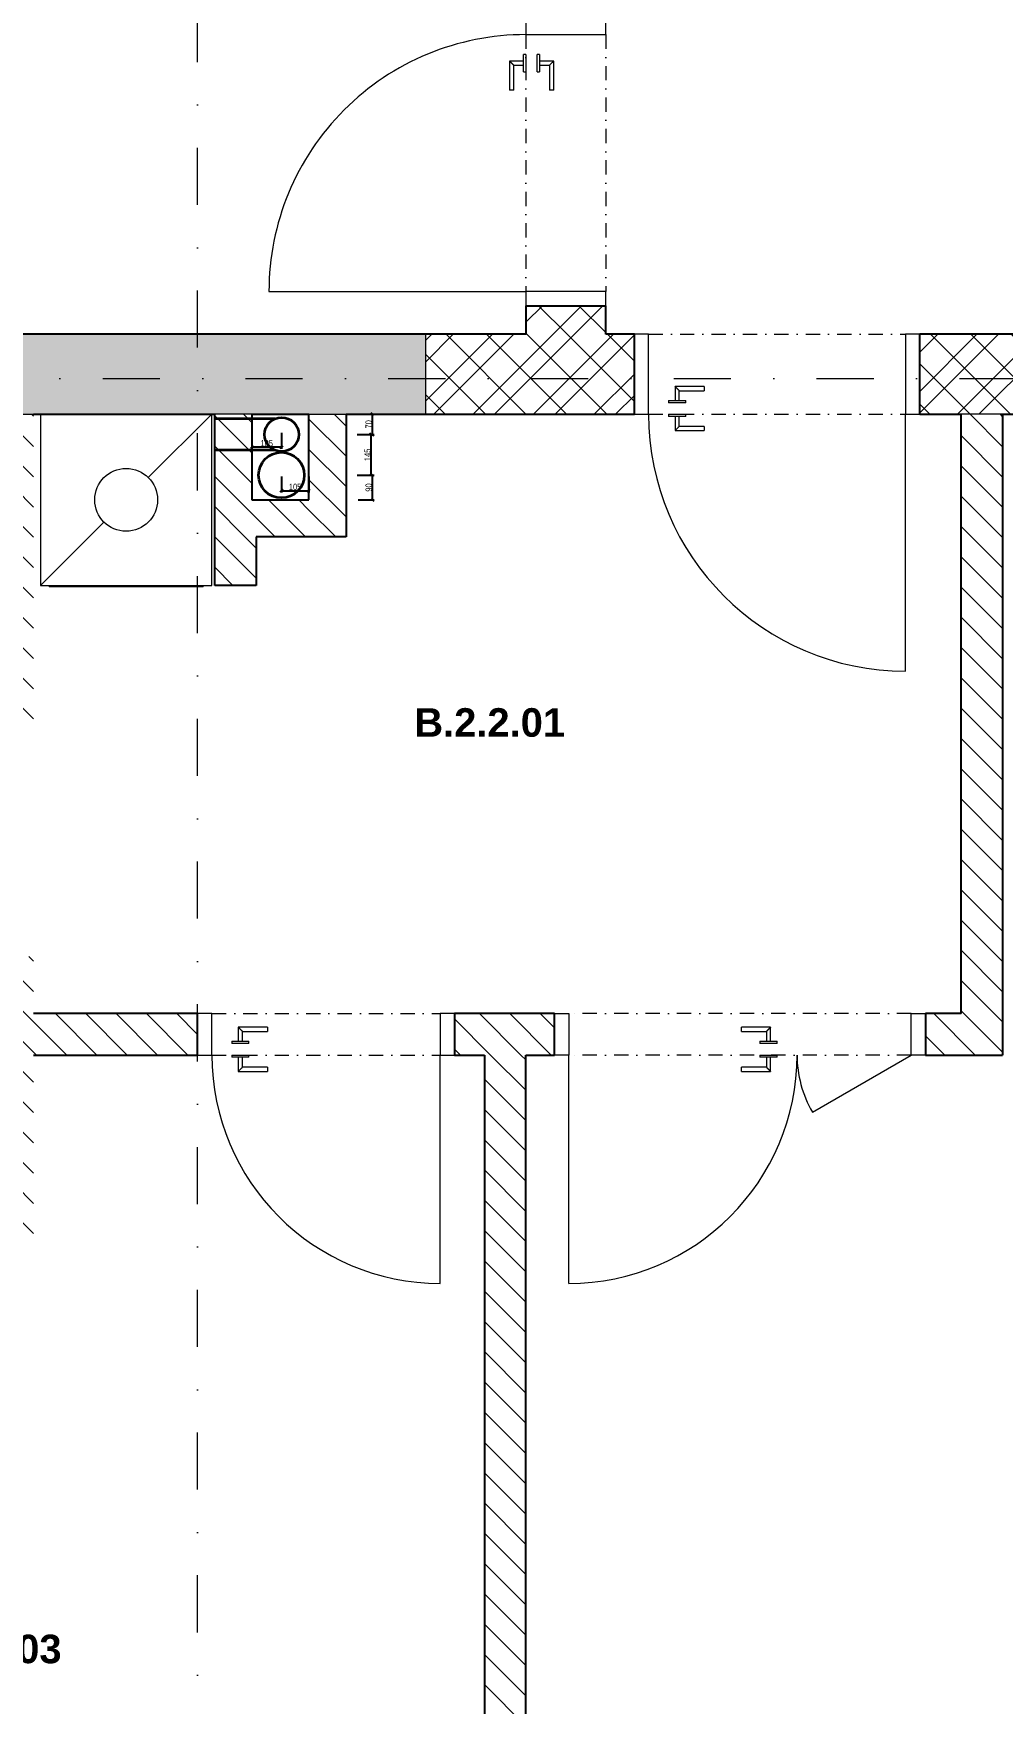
# Model space of a CAD drawing. Header units: millimetres. Extents: x -9163 to 49400, y 40309 to 58543.
# Drawn here: x 1196 to 4591, y 46161 to 52012 of the extents above; entities that cross this region are included whole.
import ezdxf

# ---------------------------------------------------------------- set-up
doc = ezdxf.new("R2010")
doc.units = ezdxf.units.MM
doc.linetypes.add('UDL_2NP_B$0$HA_DashDot_10mm-S3mm', pattern=[500, 200, -150, 0, -150])
doc.linetypes.add('UDL_2NP_B$0$HA_DashDot_2_2mm-S0_6mm', pattern=[110, 50, -30, 0, -30])
for name, color, linetype, lineweight in [('_kanalizace', 34, 'Continuous', 35), ('_VZT', 3, 'Continuous', 35), ('ABMV_det-koty 10', 140, 'Continuous', 5), ('UDL_2NP_B$0$A-AREA-____-IDEN', 252, 'Continuous', 9), ('UDL_2NP_B$0$A-DOOR-____-MCUT', 252, 'UDL_2NP_B$0$HA_DashDot_2_2mm-S0_6mm', 9), ('UDL_2NP_B$0$A-DOOR-____-OTLN', 252, 'Continuous', 9), ('UDL_2NP_B$0$A-DOOR-FRAM-MCUT', 252, 'Continuous', 9), ('UDL_2NP_B$0$A-GENM-____-OTLN', 252, 'Continuous', 9), ('UDL_2NP_B$0$A-WALL-____-MCUT', 252, 'Continuous', 9), ('UDL_2NP_B$0$A-WALL-____-PATT', 252, 'Continuous', 25), ('UDL_2NP_B$0$E-ELEC-FIXT-OTLN', 252, 'Continuous', 9), ('UDL_2NP_B$0$I-WALL-____-MCUT', 252, 'Continuous', 25), ('UDL_2NP_B$0$S-GRID-____-OTLN', 252, 'Continuous', 5)]:
    doc.layers.add(name, color=color, linetype=linetype, lineweight=lineweight)
doc.styles.add('ar-na-light10', font='ARIALN.TTF', dxfattribs={"height": 22})
doc.styles.add('UDL_2NP_B$0$Arial_B', font='arialbd.ttf', dxfattribs={"height": 100})
doc.dimstyles.new('Copy of _MP_10', dxfattribs={"dimscale": 50, "dimtxt": 22, "dimasz": 0.2, "dimexe": 0.12, "dimexo": 0.15, "dimgap": 0.04165, "dimtad": 1, "dimdec": 0, "dimrnd": 0.5, "dimzin": 3, "dimdsep": 46, "dimtxsty": 'ar-na-light10', "dimblk": 'OBLIQUE', "dimcen": 0.12, "dimadec": 0, "dimazin": 2, "dimtfac": 0.75, "dimtdec": 0, "dimtix": 1, "dimtmove": 2, "dimatfit": 2, "dimldrblk": 'OBLIQUE', "dimfxl": 1, "dimfxlon": 1, "dimtolj": 1, "dimtzin": 0, "dimarcsym": 0})
pattern_1 = [(45, (0, 0), (-106.066, 106.066), []), (45, (75, 0), (-106.066, 106.066), []), (315, (0, 0), (70.71068, 70.71068), [])]
pattern_2 = [(135, (0, 0), (-53.03301, -53.03301), [])]

# ---------------------------------------------------------------- blocks, each defined once
blk = doc.blocks.new('UDL_2NP_B$0$HA_DR_Single_Swing_Solid - In_900x2100-1358055-UDL_2NP-B')
at = {"layer": 'UDL_2NP_B$0$A-DOOR-____-MCUT'}
for p, q in [((-450, 140), (450, 140)), ((-450, -140), (450, -140))]:
    blk.add_line(p, q, dxfattribs=at)
at = {"layer": 'UDL_2NP_B$0$A-DOOR-____-OTLN'}
for p, q in [((-357.5, -42.5), (-357.5, -92)), ((-255, -42.5), (-357.5, -42.5)), ((-342.5, -92), (-342.5, -57.5)), ((-342.5, -57.5), (-255, -57.5)), ((-255, -42.5), (-255, -57.5)), ((-380, -92), (-320, -92)), ((-380, -92), (-380, -100)), ((-320, -100), (-380, -100)), ((-320, -100), (-320, -92)), ((-380, -140), (-320, -140)), ((-380, -140), (-380, -148)), ((-320, -148), (-380, -148)), ((-357.5, -148), (-357.5, -197.5)), ((-342.5, -182.5), (-342.5, -148)), ((-320, -148), (-320, -140)), ((-357.5, -197.5), (-255, -197.5)), ((-255, -182.5), (-342.5, -182.5)), ((-255, -182.5), (-255, -197.5))]:
    blk.add_line(p, q, dxfattribs=at)
at = {"layer": 'UDL_2NP_B$0$A-DOOR-____-OTLN', "lineweight": 5}
blk.add_line((450, -1040), (450, -140), dxfattribs=at)
blk.add_arc((450, -140), 900, 180, 270, dxfattribs=at)
at = {"layer": 'UDL_2NP_B$0$A-DOOR-____-OTLN'}
for points in [[(-342.5, -57.5), (-342.5, -57.5), (-342.6, -57.4), (-343.1, -56.9), (-343.5, -56.5), (-343.9, -56.1), (-344.4, -55.6), (-344.8, -55.2), (-345.4, -54.6), (-346.1, -53.9), (-346.7, -53.3), (-347.1, -52.9), (-347.6, -52.4), (-348.1, -51.9), (-348.5, -51.5), (-349, -51), (-349.5, -50.5), (-350, -50), (-350.5, -49.5), (-351, -49), (-351.5, -48.5), (-351.9, -48.1), (-352.4, -47.6), (-352.9, -47.1), (-353.3, -46.7), (-353.8, -46.2), (-354.2, -45.8), (-354.7, -45.3), (-355.2, -44.8), (-355.6, -44.4), (-356.1, -43.9), (-356.5, -43.5), (-356.9, -43.1), (-357.4, -42.6), (-357.5, -42.5), (-357.5, -42.5)], [(-357.5, -197.5), (-357.5, -197.5), (-357.4, -197.4), (-356.9, -196.9), (-356.5, -196.5), (-356.1, -196.1), (-355.6, -195.6), (-355.2, -195.2), (-354.6, -194.6), (-353.9, -193.9), (-353.3, -193.3), (-352.9, -192.9), (-352.4, -192.4), (-351.9, -191.9), (-351.5, -191.5), (-351, -191), (-350.5, -190.5), (-350, -190), (-349.5, -189.5), (-349, -189), (-348.5, -188.5), (-348.1, -188.1), (-347.6, -187.6), (-347.1, -187.1), (-346.7, -186.7), (-346.2, -186.2), (-345.8, -185.8), (-345.3, -185.3), (-344.8, -184.8), (-344.4, -184.4), (-343.9, -183.9), (-343.5, -183.5), (-343.1, -183.1), (-342.6, -182.6), (-342.5, -182.5), (-342.5, -182.5)]]:
    blk.add_open_spline(points, degree=3, knots=[0, 0, 0, 0, 0.083333, 0.125, 0.166667, 0.208333, 0.229167, 0.25, 0.291667, 0.333333, 0.354167, 0.375, 0.395833, 0.416667, 0.4375, 0.458333, 0.479167, 0.5, 0.520833, 0.541667, 0.5625, 0.583333, 0.604167, 0.625, 0.645833, 0.666667, 0.6875, 0.708333, 0.75, 0.770833, 0.791667, 0.833333, 0.875, 0.916667, 1, 1, 1, 1], dxfattribs=at)
at = {"layer": 'UDL_2NP_B$0$A-DOOR-FRAM-MCUT'}
for p, q in [((-450, 140), (-500, 140)), ((-500, 140), (-500, -140)), ((-450, -140), (-450, 140)), ((500, 140), (450, 140)), ((450, 140), (450, -140)), ((500, -140), (500, 140)), ((-500, -140), (-450, -140)), ((450, -140), (500, -140))]:
    blk.add_line(p, q, dxfattribs=at)
blk = doc.blocks.new('UDL_2NP_B$0$HA_DR_Single_Swing_Solid - In_800x2100-1351633-UDL_2NP-B')
at = {"layer": 'UDL_2NP_B$0$A-DOOR-____-MCUT'}
for p, q in [((-400, 72.5), (400, 72.5)), ((-400, -72.5), (400, -72.5))]:
    blk.add_line(p, q, dxfattribs=at)
at = {"layer": 'UDL_2NP_B$0$A-DOOR-____-OTLN'}
for p, q in [((-307.5, 25), (-307.5, -24.5)), ((-205, 25), (-307.5, 25)), ((-292.5, -24.5), (-292.5, 10)), ((-292.5, 10), (-205, 10)), ((-205, 25), (-205, 10)), ((-330, -24.5), (-270, -24.5)), ((-330, -24.5), (-330, -32.5)), ((-270, -32.5), (-330, -32.5)), ((-270, -32.5), (-270, -24.5)), ((-330, -72.5), (-270, -72.5)), ((-330, -72.5), (-330, -80.5)), ((-270, -80.5), (-330, -80.5)), ((-307.5, -80.5), (-307.5, -130)), ((-292.5, -115), (-292.5, -80.5)), ((-205, -115), (-292.5, -115)), ((-270, -80.5), (-270, -72.5)), ((-205, -115), (-205, -130)), ((-307.5, -130), (-205, -130))]:
    blk.add_line(p, q, dxfattribs=at)
at = {"layer": 'UDL_2NP_B$0$A-DOOR-____-OTLN', "lineweight": 5}
blk.add_line((400, -872.5), (400, -72.5), dxfattribs=at)
blk.add_arc((400, -72.5), 800, 180, 270, dxfattribs=at)
at = {"layer": 'UDL_2NP_B$0$A-DOOR-____-OTLN'}
for points in [[(-292.5, 10), (-292.5, 10), (-292.6, 10.1), (-293.1, 10.6), (-293.5, 11), (-293.9, 11.4), (-294.4, 11.9), (-294.8, 12.3), (-295.4, 12.9), (-296.1, 13.6), (-296.7, 14.2), (-297.1, 14.6), (-297.6, 15.1), (-298.1, 15.6), (-298.5, 16), (-299, 16.5), (-299.5, 17), (-300, 17.5), (-300.5, 18), (-301, 18.5), (-301.5, 19), (-301.9, 19.4), (-302.4, 19.9), (-302.9, 20.4), (-303.3, 20.8), (-303.8, 21.3), (-304.2, 21.7), (-304.7, 22.2), (-305.2, 22.7), (-305.6, 23.1), (-306.1, 23.6), (-306.5, 24), (-306.9, 24.4), (-307.4, 24.9), (-307.5, 25), (-307.5, 25)], [(-307.5, -130), (-307.5, -130), (-307.4, -129.9), (-306.9, -129.4), (-306.5, -129), (-306.1, -128.6), (-305.6, -128.1), (-305.2, -127.7), (-304.6, -127.1), (-303.9, -126.4), (-303.3, -125.8), (-302.9, -125.4), (-302.4, -124.9), (-301.9, -124.4), (-301.5, -124), (-301, -123.5), (-300.5, -123), (-300, -122.5), (-299.5, -122), (-299, -121.5), (-298.5, -121), (-298.1, -120.6), (-297.6, -120.1), (-297.1, -119.6), (-296.7, -119.2), (-296.2, -118.7), (-295.8, -118.3), (-295.3, -117.8), (-294.8, -117.3), (-294.4, -116.9), (-293.9, -116.4), (-293.5, -116), (-293.1, -115.6), (-292.6, -115.1), (-292.5, -115), (-292.5, -115)]]:
    blk.add_open_spline(points, degree=3, knots=[0, 0, 0, 0, 0.083333, 0.125, 0.166667, 0.208333, 0.229167, 0.25, 0.291667, 0.333333, 0.354167, 0.375, 0.395833, 0.416667, 0.4375, 0.458333, 0.479167, 0.5, 0.520833, 0.541667, 0.5625, 0.583333, 0.604167, 0.625, 0.645833, 0.666667, 0.6875, 0.708333, 0.75, 0.770833, 0.791667, 0.833333, 0.875, 0.916667, 1, 1, 1, 1], dxfattribs=at)
at = {"layer": 'UDL_2NP_B$0$A-DOOR-FRAM-MCUT'}
for p, q in [((-400, 72.5), (-450, 72.5)), ((-450, 72.5), (-450, -72.5)), ((-400, -72.5), (-400, 72.5)), ((450, 72.5), (400, 72.5)), ((400, 72.5), (400, -72.5)), ((450, -72.5), (450, 72.5)), ((-450, -72.5), (-400, -72.5)), ((400, -72.5), (450, -72.5))]:
    blk.add_line(p, q, dxfattribs=at)
blk = doc.blocks.new('UDL_2NP_B$0$HA_DR_Double_Swing_Solid - In_1200x2100_800-1535122-UDL_2NP-B')
at = {"layer": 'UDL_2NP_B$0$A-DOOR-____-MCUT'}
for p, q in [((-600, 72.5), (600, 72.5)), ((-600, -72.5), (600, -72.5))]:
    blk.add_line(p, q, dxfattribs=at)
at = {"layer": 'UDL_2NP_B$0$A-DOOR-____-OTLN', "lineweight": 5}
for p, q in [((600, 872.5), (600, 72.5)), ((-253.6, 272.5), (-600, 72.5))]:
    blk.add_line(p, q, dxfattribs=at)
at = {"layer": 'UDL_2NP_B$0$A-DOOR-____-OTLN'}
for p, q in [((-107.5, 130), (-107.5, 80.5)), ((-5, 130), (-107.5, 130)), ((-5, 130), (-5, 115)), ((-130, 80.5), (-70, 80.5)), ((-130, 80.5), (-130, 72.5)), ((-70, 72.5), (-130, 72.5)), ((-92.5, 80.5), (-92.5, 115)), ((-92.5, 115), (-5, 115)), ((-70, 72.5), (-70, 80.5)), ((-130, 32.5), (-70, 32.5)), ((-130, 32.5), (-130, 24.5)), ((-70, 24.5), (-130, 24.5)), ((-107.5, 24.5), (-107.5, -25)), ((-92.5, -10), (-92.5, 24.5)), ((-70, 24.5), (-70, 32.5)), ((-107.5, -25), (-5, -25)), ((-5, -10), (-92.5, -10)), ((-5, -10), (-5, -25))]:
    blk.add_line(p, q, dxfattribs=at)
at = {"layer": 'UDL_2NP_B$0$A-DOOR-____-OTLN', "lineweight": 5}
for centre, radius, start, end in [((600, 72.5), 800, 90, 180), ((-600, 72.5), 400, 360, 30)]:
    blk.add_arc(centre, radius, start, end, dxfattribs=at)
at = {"layer": 'UDL_2NP_B$0$A-DOOR-____-OTLN'}
for points in [[(-92.5, 115), (-92.5, 115), (-92.6, 115.1), (-93.1, 115.6), (-93.5, 116), (-93.9, 116.4), (-94.4, 116.9), (-94.8, 117.3), (-95.4, 117.9), (-96.1, 118.6), (-96.7, 119.2), (-97.1, 119.6), (-97.6, 120.1), (-98.1, 120.6), (-98.5, 121), (-99, 121.5), (-99.5, 122), (-100, 122.5), (-100.5, 123), (-101, 123.5), (-101.5, 124), (-101.9, 124.4), (-102.4, 124.9), (-102.9, 125.4), (-103.3, 125.8), (-103.8, 126.3), (-104.2, 126.7), (-104.7, 127.2), (-105.2, 127.7), (-105.6, 128.1), (-106.1, 128.6), (-106.5, 129), (-106.9, 129.4), (-107.4, 129.9), (-107.5, 130), (-107.5, 130)], [(-107.5, -25), (-107.5, -25), (-107.4, -24.9), (-106.9, -24.4), (-106.5, -24), (-106.1, -23.6), (-105.6, -23.1), (-105.2, -22.7), (-104.6, -22.1), (-103.9, -21.4), (-103.3, -20.8), (-102.9, -20.4), (-102.4, -19.9), (-101.9, -19.4), (-101.5, -19), (-101, -18.5), (-100.5, -18), (-100, -17.5), (-99.5, -17), (-99, -16.5), (-98.5, -16), (-98.1, -15.6), (-97.6, -15.1), (-97.1, -14.6), (-96.7, -14.2), (-96.2, -13.7), (-95.8, -13.3), (-95.3, -12.8), (-94.8, -12.3), (-94.4, -11.9), (-93.9, -11.4), (-93.5, -11), (-93.1, -10.6), (-92.6, -10.1), (-92.5, -10), (-92.5, -10)]]:
    blk.add_open_spline(points, degree=3, knots=[0, 0, 0, 0, 0.083333, 0.125, 0.166667, 0.208333, 0.229167, 0.25, 0.291667, 0.333333, 0.354167, 0.375, 0.395833, 0.416667, 0.4375, 0.458333, 0.479167, 0.5, 0.520833, 0.541667, 0.5625, 0.583333, 0.604167, 0.625, 0.645833, 0.666667, 0.6875, 0.708333, 0.75, 0.770833, 0.791667, 0.833333, 0.875, 0.916667, 1, 1, 1, 1], dxfattribs=at)
at = {"layer": 'UDL_2NP_B$0$A-DOOR-FRAM-MCUT'}
for p, q in [((-650, -72.5), (-650, 72.5)), ((-650, 72.5), (-600, 72.5)), ((-600, 72.5), (-600, -72.5)), ((600, 72.5), (650, 72.5)), ((600, -72.5), (600, 72.5)), ((650, 72.5), (650, -72.5)), ((-600, -72.5), (-650, -72.5)), ((650, -72.5), (600, -72.5))]:
    blk.add_line(p, q, dxfattribs=at)
blk = doc.blocks.new('UDL_2NP_B$0$HA_GM_Shaft_Rectangle - Default-1645061-UDL_2NP-B')
at = {"layer": 'UDL_2NP_B$0$A-GENM-____-OTLN'}
for p, q in [((0, -300), (0, 0)), ((0, 0), (200, 0)), ((200, 0), (200, -300)), ((200, -300), (0, -300))]:
    blk.add_line(p, q, dxfattribs=at)
blk = doc.blocks.new('UDL_2NP_B$0$R_bathroom_washing_machine - 600x600x900-1448762-UDL_2NP-B')
at = {"layer": 'UDL_2NP_B$0$E-ELEC-FIXT-OTLN'}
for p, q in [((77.5, 596.6), (77.5, -3.4)), ((455.3, 374.4), (677.5, 596.6)), ((677.5, -3.4), (677.5, 596.6)), ((77.5, -3.4), (299.7, 218.9)), ((77.5, -3.4), (677.5, -3.4)), ((107.5, -3.4), (107.5, -8.4)), ((647.5, -8.4), (107.5, -8.4)), ((647.5, -8.4), (647.5, -3.4))]:
    blk.add_line(p, q, dxfattribs=at)
blk.add_circle((377.5, 296.6), 110, dxfattribs=at)
blk = doc.blocks.new('UDL_2NP_B')
at = {"layer": 'UDL_2NP_B$0$A-WALL-____-PATT', "lineweight": 5}
h = blk.add_hatch(dxfattribs=at)
h.set_pattern_fill('FP_2', color=256, style=0, pattern_type=2)
h.set_pattern_definition(pattern_1)
h.paths.add_polyline_path([(3200.7, 50957.7), (3200.7, 51057.7), (2920.7, 51057.7), (2920.7, 50957.7)])
h.paths.add_polyline_path([(2920.7, 52057.7), (3200.7, 52057.7), (3200.7, 55502.7), (2920.7, 55502.7), (2920.7, 52303.5)])
blk.add_hatch(color=256, dxfattribs=at).paths.add_polyline_path([(-389.3, 50677.7), (2570.7, 50677.7), (2570.7, 50957.7), (-1084.3, 50957.7), (-1084.3, 50677.7), (-519.3, 50677.7)])
h = blk.add_hatch(dxfattribs=at)
h.set_pattern_fill('FP_2', color=256, style=0, pattern_type=2)
h.set_pattern_definition(pattern_1)
h.paths.add_polyline_path([(13965.7, 50677.7), (13965.7, 50957.7), (10945.7, 50957.7), (10945.7, 50677.7), (13296.4, 50677.7)])
h.paths.add_polyline_path([(4590.7, 50677.7), (9945.7, 50677.7), (9945.7, 50957.7), (4300.7, 50957.7), (4300.7, 50677.7), (4445.7, 50677.7)])
h.paths.add_polyline_path([(3300.7, 50677.7), (3300.7, 50957.7), (2570.7, 50957.7), (2570.7, 50677.7), (2881.2, 50677.7)])
h = blk.add_hatch(dxfattribs=at)
h.set_pattern_fill('FP_3', color=256, style=0, pattern_type=2)
h.set_pattern_definition(pattern_2)
h.paths.add_polyline_path([(1050.7, 47752.7), (1195.7, 47752.7), (1195.7, 48777.7), (1050.7, 48777.7), (1050.7, 47897.7)])
h.paths.add_polyline_path([(1050.7, 49577.7), (1195.7, 49577.7), (1195.7, 50677.7), (1050.7, 50677.7), (1050.7, 49763)])
h = blk.add_hatch(dxfattribs=at)
h.set_pattern_fill('FP_3', color=256, style=0, pattern_type=2)
h.set_pattern_definition(pattern_2)
h.paths.add_polyline_path([(1934.3, 50247.7), (1960.7, 50247.7), (1960.7, 50677.7), (1830.7, 50677.7), (1830.7, 50247.7)])
h = blk.add_hatch(dxfattribs=at)
h.set_pattern_fill('FP_3', color=256, style=0, pattern_type=2)
h.set_pattern_definition(pattern_2)
h.paths.add_polyline_path([(2160.7, 50247.7), (2290.7, 50247.7), (2290.7, 50677.7), (2160.7, 50677.7), (2160.7, 50271.1)])
h = blk.add_hatch(dxfattribs=at)
h.set_pattern_fill('FP_3', color=256, style=0, pattern_type=2)
h.set_pattern_definition(pattern_2)
h.paths.add_polyline_path([(4445.7, 48577.7), (4590.7, 48577.7), (4590.7, 50677.7), (4445.7, 50677.7), (4445.7, 49254.9)])
h = blk.add_hatch(dxfattribs=at)
h.set_pattern_fill('FP_3', color=256, style=0, pattern_type=2)
h.set_pattern_definition(pattern_2)
h.paths.add_polyline_path([(2160.7, 50247.7), (2160.7, 50377.7), (1960.7, 50377.7), (1960.7, 50247.7), (1975.7, 50247.7)])
h = blk.add_hatch(dxfattribs=at)
h.set_pattern_fill('FP_3', color=256, style=0, pattern_type=2)
h.set_pattern_definition(pattern_2)
h.paths.add_polyline_path([(1975.7, 50077.7), (1975.7, 50247.7), (1830.7, 50247.7), (1830.7, 50077.7), (1934.3, 50077.7)])
h = blk.add_hatch(dxfattribs=at)
h.set_pattern_fill('FP_3', color=256, style=0, pattern_type=2)
h.set_pattern_definition(pattern_2)
h.paths.add_polyline_path([(4320.7, 48432.7), (4590.7, 48432.7), (4590.7, 48577.7), (4320.7, 48577.7)])
h.paths.add_polyline_path([(1697.6, 48432.7), (1770.7, 48432.7), (1770.7, 48577.7), (1195.7, 48577.7), (1195.7, 48432.7), (1460.9, 48432.7)])
h.paths.add_polyline_path([(2775.7, 48432.7), (3020.7, 48432.7), (3020.7, 48577.7), (2670.7, 48577.7), (2670.7, 48432.7)])
h = blk.add_hatch(dxfattribs=at)
h.set_pattern_fill('FP_3', color=256, style=0, pattern_type=2)
h.set_pattern_definition(pattern_2)
h.paths.add_polyline_path([(2920.7, 44737.7), (2920.7, 48432.7), (2775.7, 48432.7), (2775.7, 44737.7)])
at = {"layer": 'UDL_2NP_B$0$A-WALL-____-MCUT'}
for p, q in [((2570.7, 50677.7), (2570.7, 50957.7)), ((45.7, 50677.7), (1195.7, 50677.7)), ((1960.7, 50677.7), (1830.7, 50677.7)), ((2160.7, 50677.7), (2290.7, 50677.7)), ((4590.7, 50677.7), (4445.7, 50677.7))]:
    blk.add_line(p, q, dxfattribs=at)
at = {"layer": 'UDL_2NP_B$0$I-WALL-____-MCUT'}
for p, q in [((2920.7, 51057.7), (2920.7, 50957.7)), ((2920.7, 51057.7), (3200.7, 51057.7)), ((3200.7, 50957.7), (3200.7, 51057.7)), ((2920.7, 50957.7), (-1084.3, 50957.7)), ((3300.7, 50957.7), (3200.7, 50957.7)), ((3300.7, 50677.7), (3300.7, 50957.7)), ((4300.7, 50677.7), (4300.7, 50957.7)), ((9945.7, 50957.7), (4300.7, 50957.7)), ((1195.7, 50677.7), (1830.7, 50677.7)), ((1830.7, 50077.7), (1830.7, 50677.7)), ((1960.7, 50677.7), (2160.7, 50677.7)), ((1960.7, 50677.7), (1960.7, 50377.7)), ((2160.7, 50377.7), (2160.7, 50677.7)), ((2290.7, 50677.7), (2290.7, 50247.7)), ((2290.7, 50677.7), (3300.7, 50677.7)), ((4300.7, 50677.7), (4445.7, 50677.7)), ((4445.7, 48577.7), (4445.7, 50677.7)), ((4590.7, 50677.7), (6550.7, 50677.7)), ((4590.7, 50677.7), (4590.7, 48432.7)), ((1960.7, 50377.7), (2160.7, 50377.7)), ((2290.7, 50247.7), (1975.7, 50247.7)), ((1975.7, 50247.7), (1975.7, 50077.7)), ((1975.7, 50077.7), (1830.7, 50077.7)), ((1770.7, 48577.7), (1195.7, 48577.7)), ((1770.7, 48432.7), (1770.7, 48577.7)), ((3020.7, 48577.7), (2670.7, 48577.7)), ((2670.7, 48577.7), (2670.7, 48432.7)), ((3020.7, 48432.7), (3020.7, 48577.7)), ((4445.7, 48577.7), (4320.7, 48577.7)), ((4320.7, 48577.7), (4320.7, 48432.7)), ((1195.7, 48432.7), (1770.7, 48432.7)), ((2670.7, 48432.7), (2775.7, 48432.7)), ((2775.7, 48432.7), (2775.7, 44737.7)), ((2920.7, 48432.7), (3020.7, 48432.7)), ((2920.7, 44737.7), (2920.7, 48432.7)), ((4320.7, 48432.7), (4590.7, 48432.7))]:
    blk.add_line(p, q, dxfattribs=at)
at = {"layer": 'UDL_2NP_B$0$S-GRID-____-OTLN', "linetype": 'UDL_2NP_B$0$HA_DashDot_10mm-S3mm', "lineweight": 9}
for p, q in [((1770.7, 41909.2), (1770.7, 56942.9)), ((-7563.2, 50802.7), (22642.5, 50802.7))]:
    blk.add_line(p, q, dxfattribs=at)
at = {"layer": 'UDL_2NP_B$0$A-DOOR-____-OTLN'}
for name, p, rotation in [('UDL_2NP_B$0$HA_DR_Single_Swing_Solid - In_900x2100-1358055-UDL_2NP-B', (3060.7, 51557.7), 269.9999999999998), ('UDL_2NP_B$0$HA_DR_Double_Swing_Solid - In_1200x2100_800-1535122-UDL_2NP-B', (3670.7, 48505.2), 180)]:
    blk.add_blockref(name, p, dxfattribs=dict(at, rotation=rotation))
for name, p in [('UDL_2NP_B$0$HA_DR_Single_Swing_Solid - In_900x2100-1358055-UDL_2NP-B', (3800.7, 50817.7)), ('UDL_2NP_B$0$HA_DR_Single_Swing_Solid - In_800x2100-1351633-UDL_2NP-B', (2220.7, 48505.2))]:
    blk.add_blockref(name, p, dxfattribs=at)
at = {"layer": 'UDL_2NP_B$0$A-GENM-____-OTLN', "lineweight": 5}
blk.add_blockref('UDL_2NP_B$0$HA_GM_Shaft_Rectangle - Default-1645061-UDL_2NP-B', (1960.7, 50677.7), dxfattribs=at)
at = {"layer": 'UDL_2NP_B$0$E-ELEC-FIXT-OTLN'}
blk.add_blockref('UDL_2NP_B$0$R_bathroom_washing_machine - 600x600x900-1448762-UDL_2NP-B', (1142.9, 50081.1), dxfattribs=at)
at = {"layer": 'UDL_2NP_B$0$A-AREA-____-IDEN', "lineweight": 5, "char_height": 100, "width": 653.375, "attachment_point": 1, "style": 'UDL_2NP_B$0$Arial_B'}
for s, insert in [('B.2.2.01', (2530, 49647.8)), ('B.2.2.03', (766.3, 46402))]:
    blk.add_mtext(s, dxfattribs=dict(at, insert=insert))
blk = doc.blocks.new('_Oblique')
at = {"color": 0, "linetype": 'ByBlock', "lineweight": -2}
blk.add_line((-0.5, -0.5), (0.5, 0.5), dxfattribs=at)
blk = doc.blocks.new('*D220')
at = {"layer": 'ABMV_det-koty 10', "color": 0, "lineweight": -2, "transparency": 16777216}
for p, q in [((2064.4, 50459.6), (2064.4, 50403.6)), ((2160.7, 50459.6), (2160.7, 50403.6)), ((2064.4, 50409.6), (2160.7, 50409.6))]:
    blk.add_line(p, q, dxfattribs=at)
at = {"layer": 'ABMV_det-koty 10', "color": 0, "lineweight": -2, "transparency": 16777216, "xscale": 10, "yscale": 10, "zscale": 10, "rotation": 180}
blk.add_blockref('_Oblique', (2064.4, 50409.6), dxfattribs=at)
at = {"layer": 'ABMV_det-koty 10', "color": 0, "lineweight": -2, "transparency": 16777216, "xscale": 10, "yscale": 10, "zscale": 10}
blk.add_blockref('_Oblique', (2160.7, 50409.6), dxfattribs=at)
at = {"layer": 'ABMV_det-koty 10', "color": 0, "transparency": 16777216, "insert": (2112.5, 50422.9), "char_height": 22, "width": 1284.584, "attachment_point": 5, "style": 'ar-na-light10'}
blk.add_mtext('\\A1;{\\fArial Narrow|b0|i0|c238|p34;105}', dxfattribs=at)
blk = doc.blocks.new('*D221')
at = {"layer": 'ABMV_det-koty 10', "color": 0, "lineweight": -2, "transparency": 16777216}
for p, q in [((2333.5, 50464.3), (2389.5, 50464.3)), ((2383.5, 50377.7), (2383.5, 50464.3)), ((2333.5, 50377.7), (2389.5, 50377.7))]:
    blk.add_line(p, q, dxfattribs=at)
at = {"layer": 'ABMV_det-koty 10', "color": 0, "lineweight": -2, "transparency": 16777216, "xscale": 10, "yscale": 10, "zscale": 10}
for p, rotation in [((2383.5, 50464.3), 90), ((2383.5, 50377.7), 270)]:
    blk.add_blockref('_Oblique', p, dxfattribs=dict(at, rotation=rotation))
at = {"layer": 'ABMV_det-koty 10', "color": 0, "transparency": 16777216, "insert": (2370.2, 50421), "char_height": 22, "attachment_point": 5, "rotation": 90, "style": 'ar-na-light10'}
blk.add_mtext('\\A1;{\\fArial Narrow|b0|i0|c238|p34;90}', dxfattribs=at)
blk = doc.blocks.new('*D222')
at = {"layer": 'ABMV_det-koty 10', "color": 0, "lineweight": -2, "transparency": 16777216}
for p, q in [((2329.3, 50606.8), (2385.3, 50606.8)), ((2379.3, 50464.3), (2379.3, 50606.8)), ((2329.3, 50464.3), (2385.3, 50464.3))]:
    blk.add_line(p, q, dxfattribs=at)
at = {"layer": 'ABMV_det-koty 10', "color": 0, "lineweight": -2, "transparency": 16777216, "xscale": 10, "yscale": 10, "zscale": 10}
for p, rotation in [((2379.3, 50606.8), 90), ((2379.3, 50464.3), 270)]:
    blk.add_blockref('_Oblique', p, dxfattribs=dict(at, rotation=rotation))
at = {"layer": 'ABMV_det-koty 10', "color": 0, "transparency": 16777216, "insert": (2366, 50535.5), "char_height": 22, "width": 1907.367, "attachment_point": 5, "rotation": 90, "style": 'ar-na-light10'}
blk.add_mtext('\\A1;{\\fArial Narrow|b0|i0|c238|p34;145}', dxfattribs=at)
blk = doc.blocks.new('*D223')
at = {"layer": 'ABMV_det-koty 10', "color": 0, "lineweight": -2, "transparency": 16777216}
for p, q in [((2333.4, 50677.7), (2389.4, 50677.7)), ((2383.4, 50606.8), (2383.4, 50677.7)), ((2333.4, 50606.8), (2389.4, 50606.8))]:
    blk.add_line(p, q, dxfattribs=at)
at = {"layer": 'ABMV_det-koty 10', "color": 0, "lineweight": -2, "transparency": 16777216, "xscale": 10, "yscale": 10, "zscale": 10}
for p, rotation in [((2383.4, 50677.7), 90), ((2383.4, 50606.8), 270)]:
    blk.add_blockref('_Oblique', p, dxfattribs=dict(at, rotation=rotation))
at = {"layer": 'ABMV_det-koty 10', "color": 0, "transparency": 16777216, "insert": (2370.1, 50642.3), "char_height": 22, "attachment_point": 5, "rotation": 90, "style": 'ar-na-light10'}
blk.add_mtext('\\A1;{\\fArial Narrow|b0|i0|c238|p34;70}', dxfattribs=at)
blk = doc.blocks.new('*D224')
at = {"layer": 'ABMV_det-koty 10', "color": 0, "lineweight": -2, "transparency": 16777216}
for p, q in [((1960.7, 50612.5), (1960.7, 50556.5)), ((2065.2, 50562.5), (1960.7, 50562.5)), ((2065.2, 50612.5), (2065.2, 50556.5))]:
    blk.add_line(p, q, dxfattribs=at)
at = {"layer": 'ABMV_det-koty 10', "color": 0, "lineweight": -2, "transparency": 16777216, "xscale": 10, "yscale": 10, "zscale": 10, "rotation": 180}
blk.add_blockref('_Oblique', (1960.7, 50562.5), dxfattribs=at)
at = {"layer": 'ABMV_det-koty 10', "color": 0, "lineweight": -2, "transparency": 16777216, "xscale": 10, "yscale": 10, "zscale": 10}
blk.add_blockref('_Oblique', (2065.2, 50562.5), dxfattribs=at)
at = {"layer": 'ABMV_det-koty 10', "color": 0, "transparency": 16777216, "insert": (2012.9, 50575.8), "char_height": 22, "attachment_point": 5, "style": 'ar-na-light10'}
blk.add_mtext('\\A1;105', dxfattribs=at)

msp = doc.modelspace()

# ---------------------------------------------------------------- block references
at = {"layer": 'ABMV_det-koty 10'}
msp.add_blockref('UDL_2NP_B', (0, 0), dxfattribs=at)

# ---------------------------------------------------------------- next in the draw order: linework, layer by layer
at = {"layer": '_kanalizace'}
for points in [[(2041.2, 50661.8), (1830.7, 50661.8)], [(2041.2, 50551.8), (1830.7, 50551.8)]]:
    msp.add_lwpolyline(points, dxfattribs=at)
msp.add_circle((2065.2, 50606.8), 60, dxfattribs=at)
at = {"layer": '_VZT'}
msp.add_circle((2064.4, 50464.3), 80, dxfattribs=at)

# ---------------------------------------------------------------- next in the draw order: dimensions: what is measured, and where the dimension line sits
at = {"layer": 'ABMV_det-koty 10'}
for base, p1, p2, text, picture, middle in [((2379.3, 50606.8), (2064.4, 50464.3), (2065.2, 50606.8), '{\\fArial Narrow|b0|i0|c238|p34;145}', '*D222', (2366, 50535.5)), ((2383.4, 50677.7), (2065.2, 50606.8), (2065.2, 50677.7), '{\\fArial Narrow|b0|i0|c238|p34;70}', '*D223', (2370.1, 50642.3)), ((2383.5, 50464.3), (2160.7, 50377.7), (2160.7, 50464.3), '{\\fArial Narrow|b0|i0|c238|p34;90}', '*D221', (2370.2, 50421))]:
    dim = msp.add_linear_dim(base=base, p1=p1, p2=p2, angle=90, text=text, dimstyle='Copy of _MP_10', dxfattribs=at)
    dim.commit()
    dim.dimension.update_dxf_attribs({"geometry": picture, "text_midpoint": middle})
dim = msp.add_linear_dim(base=(2160.7, 50409.6), p1=(2064.4, 50581.4), p2=(2160.7, 50729.2), text='{\\fArial Narrow|b0|i0|c238|p34;105}', dimstyle='Copy of _MP_10', dxfattribs=at)
dim.commit()
dim.dimension.update_dxf_attribs({"geometry": '*D220', "text_midpoint": (2112.5, 50422.9)})
dim = msp.add_linear_dim(base=(1960.6899, 50562.4587), p1=(2065.1557, 50652.4304), p2=(1960.6899, 50652.4304), dimstyle='Copy of _MP_10', dxfattribs=at)
dim.commit()
dim.dimension.update_dxf_attribs({"geometry": '*D224', "text_midpoint": (2012.9228, 50575.7738)})

doc.saveas('drawing.dxf')
